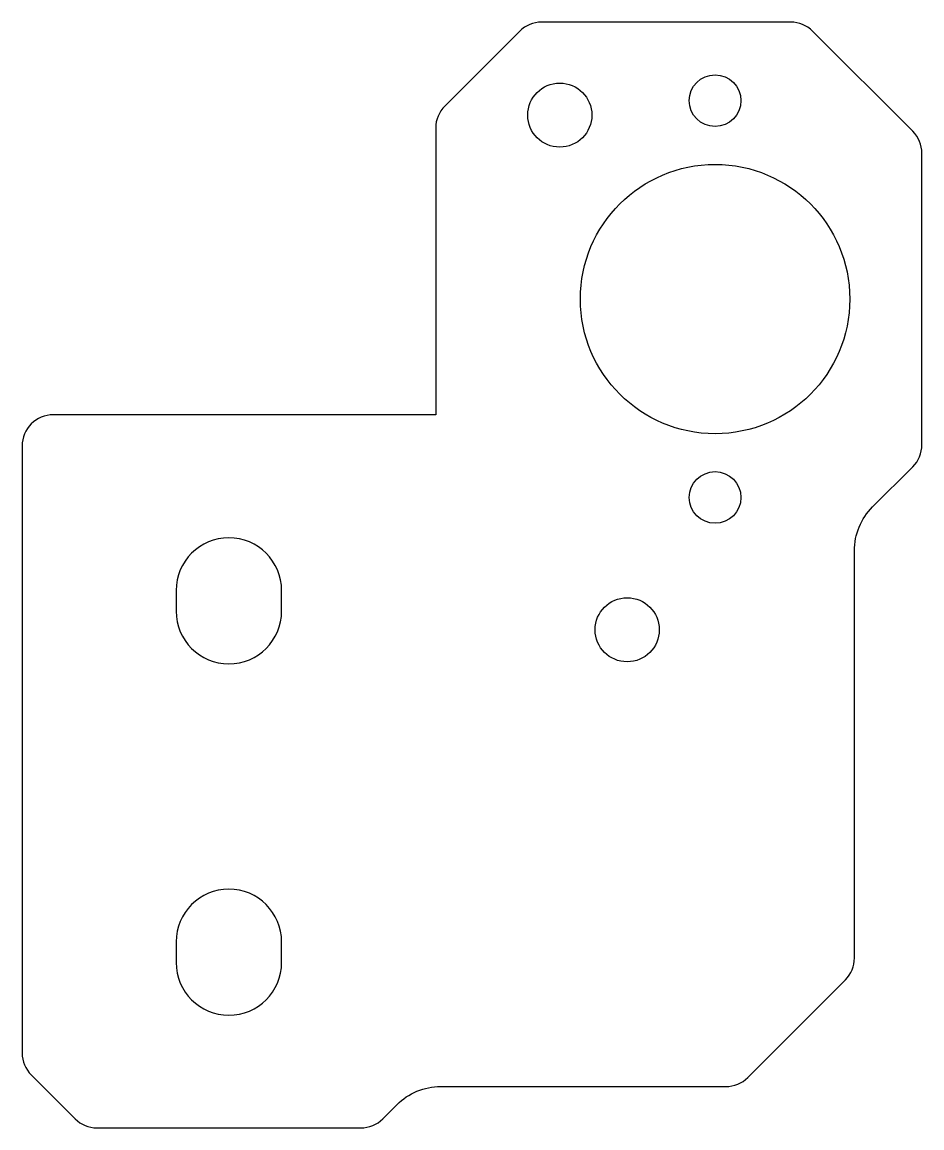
# Model space of a CAD drawing. Header units: millimetres. Extents: x -705 to -661.5, y 195.5 to 249.
import ezdxf

# ---------------------------------------------------------------- set-up
doc = ezdxf.new("R2010")
doc.units = ezdxf.units.MM
doc.layers.get('0').update_dxf_attribs({"linetype": 'CONTINUOUS'})

msp = doc.modelspace()

# ---------------------------------------------------------------- linework, layer by layer
for points in [[(-688.621, 195.5, 0.198912), (-687.561, 195.939), (-686.879, 196.621, -0.198912), (-684.757, 197.5), (-670.971, 197.5, 0.198912), (-669.91, 197.939), (-665.189, 202.66, 0.198912), (-664.75, 203.721), (-664.75, 223.42, -0.198912), (-663.871, 225.541), (-661.929, 227.483, 0.198912), (-661.49, 228.544), (-661.49, 242.656, 0.198912), (-661.929, 243.717), (-666.773, 248.561, 0.198912), (-667.834, 249), (-679.879, 249, 0.198912), (-680.939, 248.561), (-684.561, 244.939, 0.198912), (-685, 243.879), (-685, 230), (-703.5, 230, 0.414214), (-705, 228.5), (-705, 199.121, 0.198912), (-704.561, 198.061), (-702.439, 195.939, 0.198912), (-701.379, 195.5)], [(-692.45, 221.5, 1), (-697.55, 221.5), (-697.55, 220.5, 1), (-692.45, 220.5)], [(-697.55, 203.5, 1), (-692.45, 203.5), (-692.45, 204.5, 1), (-697.55, 204.5)]]:
    msp.add_lwpolyline(points, format="xyb", close=True)
for centre, radius in [((-671.49, 245.2), 1.25), ((-679, 244.5), 1.55), ((-671.49, 235.6), 6.515), ((-671.49, 226), 1.25), ((-675.74, 219.6), 1.55)]:
    msp.add_circle(centre, radius)

doc.saveas('drawing.dxf')
